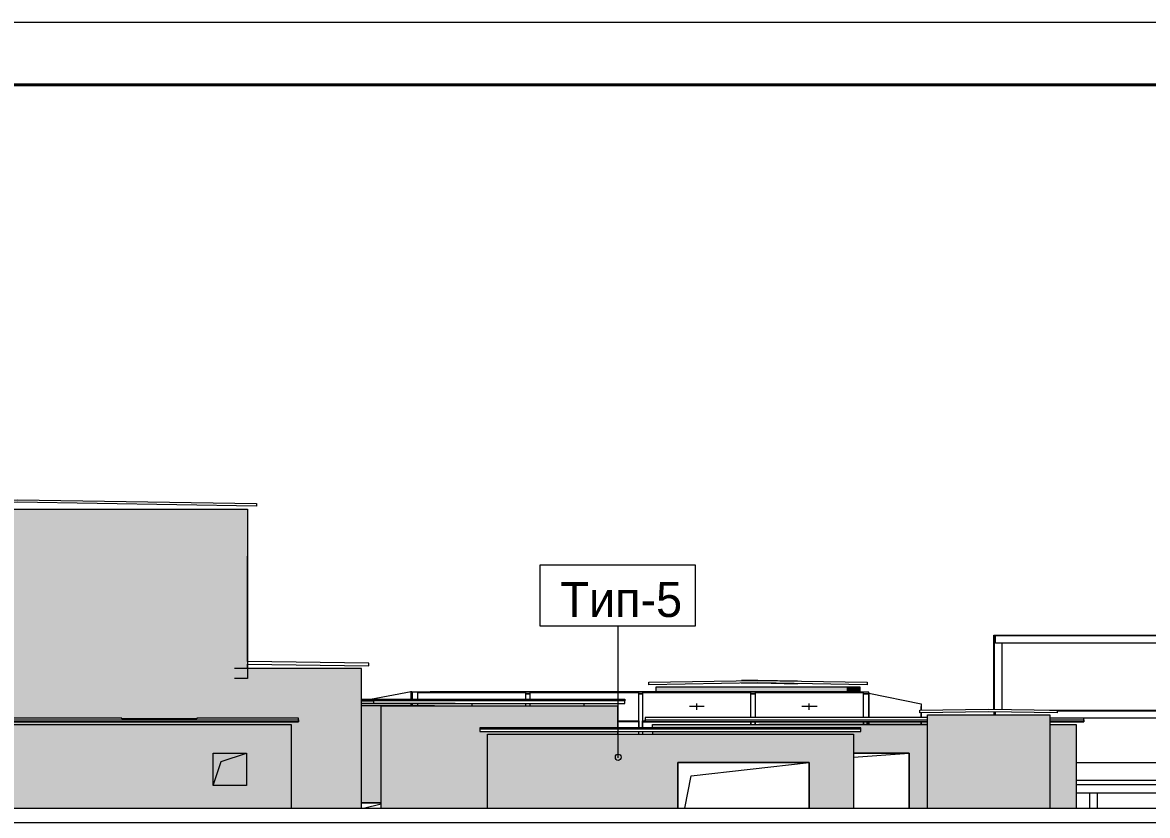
# Model space of a CAD drawing. Header units: millimetres. Extents: x -28928 to 100580, y -22867 to 36490.
# Drawn here: x -4180 to 4815, y 30148 to 36490 of the extents above; entities that cross this region are included whole.
import ezdxf

# ---------------------------------------------------------------- set-up
doc = ezdxf.new("R2010")
doc.units = ezdxf.units.MM
doc.layers.add('PDF _Геометрия', color=7, linetype='Continuous', true_color=0x8f8e8d)
doc.layers.add('PDF _Сплошная заливка', color=7, linetype='Continuous', true_color=0xffffff)
doc.layers.add('PDF _Текст', color=7, linetype='Continuous')

msp = doc.modelspace()

# ---------------------------------------------------------------- hatches: boundary and pattern name
at = {"layer": 'PDF _Сплошная заливка', "true_color": 0x383e42, "transparency": 33554559}
for points in [[(-2485.483023115154, 30897.19754189982), (-5150.8676384998, 30897.19754189982), (-5150.8676384998, 30926.8129265152), (-3386.636869269008, 30926.8129265152), (-2785.867638499778, 30922.58215728443), (-2785.867638499778, 30926.8129265152), (-2485.483023115154, 30926.8129265152), (-2485.483023115154, 32597.96677266907), (-5434.329176961335, 32597.96677266907), (-5434.329176961335, 30207.58215728443), (-5091.636869269023, 30207.58215728443), (-5091.636869269023, 30876.04369574596), (-2485.483023115154, 30876.04369574596)], [(-2485.483023115154, 30876.04369574596), (-2032.790715422834, 30876.04369574596), (-2032.790715422834, 30207.58215728443), (-1470.098407730526, 30207.58215728443), (-1470.098407730526, 31324.50523420753), (-2485.483023115154, 31324.50523420753), (-2485.483023115154, 30926.8129265152), (-1973.559946192076, 30926.8129265152), (-1973.559946192076, 30897.19754189982), (-2485.483023115154, 30897.19754189982)], [(2472.978515346447, 31138.35138805367), (2515.286207654135, 31134.12061882291), (2515.286207654135, 31176.4283111306), (2409.516976884908, 31176.4283111306), (2409.516976884908, 31138.35138805367)], [(471.8246691925742, 30821.04369574597), (-522.4061000382026, 30821.04369574597), (-522.4061000382026, 30850.65908036135), (471.8246691925742, 30850.65908036135), (471.8246691925742, 31024.1206188229), (-1313.559946192068, 31024.1206188229), (-1313.559946192068, 30207.58215728443), (-463.175330807444, 30207.58215728443), (-463.175330807444, 30799.88984959212), (471.8246691925742, 30799.88984959212)], [(-5091.636869269023, 30876.04369574596), (-5091.636869269023, 30207.58215728443), (-2138.559946192079, 30207.58215728443), (-2138.559946192079, 30876.04369574596)], [(856.8246691925706, 30799.88984959212), (2464.516976884905, 30799.88984959212), (2464.516976884905, 30647.58215728443), (2908.747746115678, 30647.58215728443), (2908.747746115678, 30207.58215728443), (3056.824669192611, 30207.58215728443), (3056.824669192611, 30876.04369574596), (856.8246691925706, 30876.04369574596), (856.8246691925706, 30850.65908036135), (2523.747746115681, 30850.65908036135), (2523.747746115681, 30821.04369574597), (856.8246691925706, 30821.04369574597)], [(2109.132361500284, 30571.42831113058), (2109.132361500284, 30207.58215728443), (2358.747746115678, 30207.58215728443), (2358.747746115678, 30799.88984959212), (-463.175330807444, 30799.88984959212), (-463.175330807444, 30207.58215728443), (1059.901592269496, 30207.58215728443), (1059.901592269496, 30571.42831113058)]]:
    msp.add_hatch(color=250, dxfattribs=at).paths.add_polyline_path(points)
h = msp.add_hatch(color=250, dxfattribs=at)
h.paths.add_polyline_path([(471.8246691925742, 30850.65908036135), (577.5938999617974, 30850.65908036135), (577.5938999617974, 31024.1206188229), (471.8246691925742, 31024.1206188229)])
h.paths.add_polyline_path([(577.5938999617974, 30821.04369574597), (471.8246691925742, 30821.04369574597), (471.8246691925742, 30799.88984959212), (577.5938999617974, 30799.88984959212)])

# ---------------------------------------------------------------- linework, layer by layer
at = {"layer": 'PDF _Геометрия', "color": 7, "lineweight": 18}
msp.add_lwpolyline([(97077.20928457828, 36490.2744649768), (-28927.79071542314, 36490.2744649768), (-28927.79071542314, -22867.41784271618), (97077.20928457828, -22867.41784271618)], dxfattribs=at)
at = {"layer": 'PDF _Геометрия', "color": 7, "lineweight": 40}
msp.add_lwpolyline([(96590.6708230398, 35991.04369574602), (96590.6708230398, -22368.1870734854), (-26930.86763850004, -22368.1870734854), (-26930.86763850004, 35991.04369574602)], close=True, dxfattribs=at)
at = {"layer": 'PDF _Геометрия', "color": 7, "lineweight": 9}
for points in [[(-6132.406100038264, 32644.50523420754), (-5616.252253884424, 32652.96677266906), (-4220.098407730562, 32674.12061882292), (-2307.790715422841, 32644.50523420754), (-2307.790715422841, 32623.35138805369), (-4220.098407730562, 32652.96677266906), (-5616.252253884424, 32631.81292651523), (-6132.406100038264, 32623.35138805369)], [(-2379.713792345927, 31379.50523420752), (-2379.713792345927, 32221.4283111306)], [(-40.09840773050382, 32153.7360034383), (1199.516976884883, 32153.7360034383), (1199.516976884883, 31662.96677266906), (-40.09840773050382, 31662.96677266906)], [(3589.90159226954, 30998.73600343828), (3589.90159226954, 31591.04369574599)], [(3598.363130731064, 31591.04369574599), (5167.978515346473, 31591.04369574599), (5167.978515346473, 31586.81292651521), (5167.978515346473, 31527.58215728445), (3598.363130731064, 31527.58215728445), (3598.363130731064, 31586.81292651521)], [(3598.363130731064, 31586.81292651521), (5167.978515346473, 31586.81292651521)], [(-2379.713792345927, 31324.50523420753), (-2379.713792345927, 31358.35138805367)], [(-1072.406100038221, 31142.58215728443), (-1072.406100038221, 31079.12061882289)], [(-1072.406100038221, 31138.35138805367), (-1072.406100038221, 31079.12061882289)], [(-1013.175330807444, 31129.88984959213), (-1013.175330807444, 31134.12061882291)], [(-920.0984077305257, 31138.35138805367), (-941.2522538843587, 31134.12061882291), (-920.0984077305257, 31138.35138805367), (-949.713792345905, 31134.12061882291)], [(2443.36313073105, 31138.35138805367), (-920.0984077305257, 31138.35138805367)], [(-124.713792345894, 31121.4283111306), (-137.4061000382026, 31121.4283111306), (-154.3291769612733, 31121.4283111306)], [(746.8246691925815, 31121.4283111306), (776.4400538079608, 31121.4283111306), (759.51697688489, 31121.4283111306)], [(1677.593899961819, 31121.4283111306), (1660.670823038748, 31121.4283111306), (1643.747746115656, 31121.4283111306)], [(-1372.790715422827, 31074.88984959213), (-1470.098407730526, 31074.88984959213)], [(-721.2522538843623, 31045.27446497675), (-1470.098407730526, 31045.27446497675)], [(636.8246691925742, 31066.42831113059), (-1372.790715422827, 31066.42831113059), (-1372.790715422827, 31079.12061882289), (636.8246691925742, 31079.12061882289)], [(-1063.944561576674, 31108.73600343829), (-1072.406100038221, 31104.50523420751), (-1063.944561576674, 31108.73600343829), (-1072.406100038221, 31108.73600343829)], [(-1072.406100038221, 31045.27446497675), (-1072.406100038221, 31024.1206188229)], [(-1063.944561576674, 31024.1206188229), (-1063.944561576674, 31045.27446497675)], [(4093.363130731068, 30969.1206188229), (3543.363130731072, 30977.58215728443), (2993.363130731072, 30969.1206188229), (2993.363130731072, 30990.27446497674), (3543.363130731072, 30998.73600343828), (4093.363130731068, 30990.27446497674)], [(3006.055438423376, 30969.1206188229), (3006.055438423376, 30931.04369574598)], [(3589.90159226954, 30952.19754189982), (3589.90159226954, 30977.58215728443)], [(4093.363130731068, 30986.04369574597), (5167.978515346473, 30986.04369574597)], [(-5150.8676384998, 30914.12061882289), (-1973.559946192076, 30914.12061882289), (-1973.559946192076, 30926.8129265152), (-2785.867638499778, 30926.8129265152), (-2785.867638499778, 30922.58215728443), (-3386.636869269008, 30922.58215728443), (-3386.636869269008, 30926.8129265152), (-5150.8676384998, 30926.8129265152)], [(1643.747746115656, 30897.19754189982), (1643.747746115656, 30876.04369574596)], [(3056.824669192611, 30897.19754189982), (1643.747746115656, 30897.19754189982)], [(1677.593899961819, 30876.04369574596), (1677.593899961819, 30897.19754189982)], [(2544.901592269514, 30897.19754189982), (2544.901592269514, 30876.04369574596)], [(2582.978515346436, 30897.19754189982), (2582.978515346436, 30876.04369574596)], [(2587.20928457722, 30876.04369574596), (2587.20928457722, 30897.19754189982)], [(3006.055438423376, 30897.19754189982), (3006.055438423376, 30876.04369574596)], [(-522.4061000382026, 30842.19754189982), (2523.747746115681, 30842.19754189982), (2523.747746115681, 30850.65908036135), (-522.4061000382026, 30850.65908036135)], [(-2388.175330807455, 30647.58215728443), (-2388.175330807455, 30389.5052342075), (-2654.71379234592, 30389.5052342075), (-2654.71379234592, 30647.58215728443)], [(-2388.175330807455, 30647.58215728443), (-2388.175330807455, 30389.5052342075), (-2654.71379234592, 30389.5052342075), (-2654.71379234592, 30647.58215728443)], [(2908.747746115678, 30647.58215728443), (2464.516976884905, 30647.58215728443), (2908.747746115678, 30647.58215728443), (2908.747746115678, 30207.58215728443)], [(2109.132361500284, 30571.42831113058), (1059.901592269496, 30571.42831113058), (1059.901592269496, 30207.58215728443), (1059.901592269496, 30571.42831113058), (2109.132361500284, 30571.42831113058), (2109.132361500284, 30207.58215728443)], [(-1313.559946192068, 30249.88984959212), (-1470.098407730526, 30249.88984959212)]]:
    msp.add_lwpolyline(points, close=True, dxfattribs=at)
for points in [[(-5540.09840773058, 31053.73600343828), (-5540.09840773058, 31074.88984959213), (-6119.713792345956, 31066.42831113059), (-6119.713792345956, 31045.27446497675), (-5540.09840773058, 31053.73600343828), (-5540.09840773058, 31024.1206188229), (-5540.09840773058, 32585.27446497676), (-5434.329176961335, 32585.27446497676), (-5434.329176961335, 32597.96677266907), (-2485.483023115154, 32597.96677266907), (-2379.713792345927, 32597.96677266907), (-2379.713792345927, 31244.12061882289), (-2485.483023115154, 31244.12061882289)], [(-2379.713792345927, 32221.4283111306), (-2379.713792345927, 31379.50523420752), (-2379.713792345927, 31358.35138805367)], [(581.8246691925815, 30609.5052342075), (581.8246691925815, 31662.96677266906)], [(3585.670823038756, 30998.73600343828), (3585.670823038756, 31591.04369574599), (3589.90159226954, 31591.04369574599), (3649.132361500295, 31591.04369574599)], [(3649.132361500295, 31527.58215728445), (3649.132361500295, 30998.73600343828)], [(-1470.098407730526, 30207.58215728443), (-1470.098407730526, 31324.50523420753), (-2485.483023115154, 31324.50523420753)], [(-2379.713792345927, 31358.35138805367), (-1410.867638499749, 31345.65908036135), (-1410.867638499749, 31366.81292651521), (-2379.713792345927, 31379.50523420752)], [(-2379.713792345927, 31358.35138805367), (-2379.713792345927, 31324.50523420753)], [(1567.593899961812, 31206.04369574597), (1698.74774611567, 31210.27446497675), (827.2092845771913, 31193.35138805367), (827.2092845771913, 31214.50523420752), (1698.74774611567, 31227.19754189982), (1567.593899961812, 31227.19754189982)], [(2016.055438423366, 31222.96677266906), (1698.74774611567, 31227.19754189982), (2574.516976884912, 31214.50523420752), (2574.516976884912, 31193.35138805367), (1698.74774611567, 31210.27446497675), (2016.055438423366, 31201.81292651521)], [(-1072.406100038221, 31079.12061882289), (-1072.406100038221, 31138.35138805367), (-1398.17533080744, 31074.88984959213)], [(-1072.406100038221, 31142.58215728443), (-1072.406100038221, 31142.58215728443)], [(2587.20928457722, 31112.96677266906), (2587.20928457722, 31121.4283111306), (2587.20928457722, 31134.12061882291), (1660.670823038748, 31134.12061882291), (759.51697688489, 31134.12061882291), (-137.4061000382026, 31134.12061882291), (-1013.175330807444, 31134.12061882291), (-1063.944561576674, 31134.12061882291), (-1063.944561576674, 31079.12061882289)], [(-154.3291769612733, 31079.12061882289), (-154.3291769612733, 31129.88984959213), (-1021.636869268987, 31129.88984959213), (-1021.636869268987, 31079.12061882289)], [(-920.0984077305257, 31138.35138805367), (-920.0984077305257, 31138.35138805367)], [(-920.0984077305257, 31138.35138805367), (-920.0984077305257, 31138.35138805367)], [(-920.0984077305257, 31138.35138805367), (-920.0984077305257, 31138.35138805367)], [(2443.36313073105, 31138.35138805367), (-920.0984077305257, 31138.35138805367)], [(2443.36313073105, 31138.35138805367), (-920.0984077305257, 31138.35138805367)], [(-920.0984077305257, 31138.35138805367), (-920.0984077305257, 31138.35138805367)], [(2443.36313073105, 31138.35138805367), (-920.0984077305257, 31138.35138805367)], [(577.5938999617974, 30905.65908036136), (746.8246691925815, 30905.65908036136), (746.8246691925815, 31129.88984959213), (-124.713792345894, 31129.88984959213), (-124.713792345894, 31079.12061882289)], [(1643.747746115656, 30931.04369574598), (1643.747746115656, 31129.88984959213), (776.4400538079608, 31129.88984959213), (776.4400538079608, 30905.65908036136), (797.5938999618156, 30905.65908036136)], [(886.4400538079681, 31138.35138805367), (886.4400538079681, 31176.4283111306), (2409.516976884908, 31176.4283111306), (2515.286207654135, 31176.4283111306), (2515.286207654135, 31134.12061882291)], [(2544.901592269514, 30931.04369574598), (2544.901592269514, 31129.88984959213), (1677.593899961819, 31129.88984959213), (1677.593899961819, 30931.04369574598)], [(2443.36313073105, 31138.35138805367), (2443.36313073105, 31138.35138805367)], [(2443.36313073105, 31138.35138805367), (2443.36313073105, 31138.35138805367)], [(2443.36313073105, 31138.35138805367), (2443.36313073105, 31138.35138805367)], [(2443.36313073105, 31138.35138805367), (2443.36313073105, 31138.35138805367)], [(2472.978515346447, 31134.12061882291), (2443.36313073105, 31138.35138805367)], [(2443.36313073105, 31138.35138805367), (2464.516976884905, 31134.12061882291)], [(2443.36313073105, 31138.35138805367), (2443.36313073105, 31138.35138805367)], [(2472.978515346447, 31134.12061882291), (2443.36313073105, 31138.35138805367)], [(2443.36313073105, 31138.35138805367), (2464.516976884905, 31134.12061882291)], [(2443.36313073105, 31138.35138805367), (2443.36313073105, 31138.35138805367)], [(2587.20928457722, 31121.4283111306), (2544.901592269514, 31121.4283111306), (2587.20928457722, 31121.4283111306), (2587.20928457722, 30931.04369574598), (2587.20928457722, 31125.65908036136), (3006.055438423376, 31041.04369574597), (3006.055438423376, 30990.27446497674), (3006.055438423376, 31019.88984959213), (3006.055438423376, 30990.27446497674)], [(2582.978515346436, 31129.88984959213), (2587.20928457722, 31129.88984959213), (2587.20928457722, 30931.04369574598), (2587.20928457722, 31125.65908036136)], [(-1470.098407730526, 31066.42831113059), (-1372.790715422827, 31066.42831113059), (-1372.790715422827, 31045.27446497675), (636.8246691925742, 31045.27446497675), (636.8246691925742, 31066.42831113059)], [(-1372.790715422827, 31057.96677266906), (-1372.790715422827, 31045.27446497675), (636.8246691925742, 31045.27446497675), (636.8246691925742, 31057.96677266906)], [(-1072.406100038221, 31045.27446497675), (-1072.406100038221, 31024.1206188229), (-1072.406100038221, 31045.27446497675)], [(-1072.406100038221, 31024.1206188229), (-1072.406100038221, 31045.27446497675)], [(-1021.636869268987, 31045.27446497675), (-1021.636869268987, 31024.1206188229)], [(-585.8676384997416, 31024.1206188229), (-585.8676384997416, 31045.27446497675)], [(-154.3291769612733, 31024.1206188229), (-154.3291769612733, 31045.27446497675)], [(-124.713792345894, 31045.27446497675), (-124.713792345894, 31024.1206188229)], [(311.0554384233328, 31024.1206188229), (311.0554384233328, 31045.27446497675)], [(1212.209284577191, 30994.50523420752), (1212.209284577191, 31045.27446497675)], [(2109.132361500284, 30994.50523420752), (2109.132361500284, 31045.27446497675)], [(-886.2522538843659, 31024.1206188229), (-1470.098407730526, 31024.1206188229)], [(-1313.559946192068, 30207.58215728443), (-1313.559946192068, 31024.1206188229), (471.8246691925742, 31024.1206188229), (577.5938999617974, 31024.1206188229), (577.5938999617974, 30850.65908036135)], [(1271.440053807968, 31019.88984959213), (1152.978515346433, 31019.88984959213)], [(2172.593899961823, 31019.88984959213), (2049.901592269507, 31019.88984959213)], [(3006.055438423376, 30931.04369574598), (3006.055438423376, 30969.1206188229)], [(3056.824669192611, 30207.58215728443), (3056.824669192611, 30952.19754189982), (3928.363130731068, 30952.19754189982), (4034.132361500309, 30952.19754189982), (4034.132361500309, 30207.58215728443)], [(3585.670823038756, 30977.58215728443), (3585.670823038756, 30952.19754189982)], [(3598.363130731064, 30952.19754189982), (3598.363130731064, 30977.58215728443)], [(4029.901592269529, 30990.27446497674), (5167.978515346473, 30990.27446497674), (5167.978515346473, 30986.04369574597), (5167.978515346473, 30926.8129265152), (4304.901592269543, 30926.8129265152)], [(-1973.559946192076, 30914.12061882289), (-1973.559946192076, 30897.19754189982), (-5150.8676384998, 30897.19754189982), (-5150.8676384998, 30905.65908036136)], [(-5150.8676384998, 30914.12061882289), (-5150.8676384998, 30897.19754189982), (-1973.559946192076, 30897.19754189982), (-1973.559946192076, 30905.65908036136)], [(-5091.636869269023, 30207.58215728443), (-5091.636869269023, 30876.04369574596), (-2138.559946192079, 30876.04369574596), (-2032.790715422834, 30876.04369574596), (-2032.790715422834, 30207.58215728443)], [(-3386.636869269008, 30922.58215728443), (-2785.867638499778, 30922.58215728443)], [(746.8246691925815, 30897.19754189982), (746.8246691925815, 30850.65908036135), (746.8246691925815, 30897.19754189982), (577.5938999617974, 30897.19754189982)], [(746.8246691925815, 30905.65908036136), (746.8246691925815, 30897.19754189982), (746.8246691925815, 30859.12061882289)], [(776.4400538079608, 30897.19754189982), (776.4400538079608, 30850.65908036135), (776.4400538079608, 30897.19754189982), (797.5938999618156, 30897.19754189982), (3056.824669192611, 30897.19754189982), (797.5938999618156, 30897.19754189982), (797.5938999618156, 30914.12061882289), (797.5938999618156, 30897.19754189982)], [(776.4400538079608, 30859.12061882289), (776.4400538079608, 30897.19754189982), (776.4400538079608, 30905.65908036136)], [(3056.824669192611, 30931.04369574598), (797.5938999618156, 30931.04369574598), (797.5938999618156, 30914.12061882289), (3056.824669192611, 30914.12061882289)], [(856.8246691925706, 30850.65908036135), (856.8246691925706, 30876.04369574596), (3056.824669192611, 30876.04369574596), (1707.209284577195, 30876.04369574596)], [(2574.516976884912, 30876.04369574596), (2574.516976884912, 30897.19754189982)], [(2587.20928457722, 30897.19754189982), (2587.20928457722, 30876.04369574596)], [(3006.055438423376, 30876.04369574596), (3006.055438423376, 30897.19754189982)], [(4034.132361500309, 30914.12061882289), (4304.901592269543, 30914.12061882289), (4304.901592269543, 30926.8129265152), (4034.132361500309, 30926.8129265152)], [(4304.901592269543, 30914.12061882289), (4304.901592269543, 30897.19754189982), (4034.132361500309, 30897.19754189982), (4304.901592269543, 30897.19754189982), (4304.901592269543, 30909.88984959213)], [(4034.132361500309, 30876.04369574596), (4139.901592269536, 30876.04369574596), (4245.670823038763, 30876.04369574596), (4245.670823038763, 30207.58215728443)], [(-522.4061000382026, 30829.50523420752), (-522.4061000382026, 30821.04369574597), (2523.747746115681, 30821.04369574597), (2523.747746115681, 30842.19754189982)], [(-522.4061000382026, 30842.19754189982), (-522.4061000382026, 30821.04369574597), (2523.747746115681, 30821.04369574597), (2523.747746115681, 30829.50523420752)], [(-463.175330807444, 30207.58215728443), (-463.175330807444, 30799.88984959212), (2358.747746115678, 30799.88984959212), (2464.516976884905, 30799.88984959212), (2464.516976884905, 30207.58215728443)], [(577.5938999617974, 30821.04369574597), (577.5938999617974, 30799.88984959212)], [(746.8246691925815, 30799.88984959212), (746.8246691925815, 30821.04369574597)], [(776.4400538079608, 30821.04369574597), (776.4400538079608, 30799.88984959212)], [(856.8246691925706, 30821.04369574597), (856.8246691925706, 30799.88984959212)], [(4034.132361500309, 30719.50523420751), (4034.132361500309, 30317.58215728443)], [(-2654.71379234592, 30389.5052342075), (-2591.252253884377, 30579.88984959213), (-2388.175330807455, 30647.58215728443)], [(2464.516976884905, 30613.73600343828), (2908.747746115678, 30647.58215728443)], [(1114.901592269511, 30207.58215728443), (1165.670823038741, 30465.65908036135), (2109.132361500284, 30571.42831113058)], [(4245.670823038763, 30571.42831113058), (5121.440053808004, 30571.42831113058)], [(4245.670823038763, 30431.81292651519), (5121.440053808004, 30431.81292651519)], [(5121.440053808004, 30393.73600343827), (4245.670823038763, 30393.73600343827)], [(4245.670823038763, 30330.27446497673), (5121.440053808004, 30330.27446497673)], [(4351.440053808012, 30330.27446497673), (4351.440053808012, 30207.58215728443)], [(4414.901592269551, 30207.58215728443), (4414.901592269551, 30330.27446497673)], [(-1453.175330807455, 30207.58215728443), (-1313.559946192068, 30241.42831113057)], [(82320.28620765505, 30089.12061882288), (82320.28620765505, 30207.58215728443), (82320.28620765505, 30089.12061882288), (-21934.32917696152, 30089.12061882288), (-21934.32917696152, 30207.58215728443), (82320.28620765505, 30207.58215728443)]]:
    msp.add_lwpolyline(points, dxfattribs=at)
for points in [[(560.6708230387267, 30613.73600343828), (560.6708230387267, 30630.65908036135), (569.132361500273, 30639.1206188229), (581.8246691925815, 30639.1206188229)], [(560.6708230387267, 30613.73600343828), (560.6708230387267, 30630.65908036135), (569.132361500273, 30639.1206188229), (581.8246691925815, 30639.1206188229)], [(581.8246691925815, 30588.35138805367), (569.132361500273, 30588.35138805367), (560.6708230387267, 30601.04369574598), (560.6708230387267, 30613.73600343828)], [(581.8246691925815, 30588.35138805367), (569.132361500273, 30588.35138805367), (560.6708230387267, 30601.04369574598), (560.6708230387267, 30613.73600343828)], [(581.8246691925815, 30639.1206188229), (594.51697688489, 30639.1206188229), (607.2092845771949, 30630.65908036135), (607.2092845771949, 30613.73600343828)], [(581.8246691925815, 30639.1206188229), (594.51697688489, 30639.1206188229), (607.2092845771949, 30630.65908036135), (607.2092845771949, 30613.73600343828)], [(607.2092845771949, 30613.73600343828), (607.2092845771949, 30601.04369574598), (594.51697688489, 30588.35138805367), (581.8246691925815, 30588.35138805367)], [(607.2092845771949, 30613.73600343828), (607.2092845771949, 30601.04369574598), (594.51697688489, 30588.35138805367), (581.8246691925815, 30588.35138805367)]]:
    msp.add_open_spline(points, degree=3, dxfattribs=at)
at = {"layer": 'PDF _Сплошная заливка', "color": 250, "lineweight": 9, "true_color": 0x383e42, "transparency": 33554559}
for points in [[(-2485.483023115154, 32597.96677266907), (-2485.483023115154, 31244.12061882289), (-2379.713792345927, 32597.96677266907), (-2379.713792345927, 31244.12061882289)], [(886.4400538079681, 31176.4283111306), (886.4400538079681, 31138.35138805367), (2409.516976884908, 31176.4283111306), (2409.516976884908, 31138.35138805367)], [(-1470.098407730526, 31024.1206188229), (-1470.098407730526, 30249.88984959212), (-1313.559946192068, 31024.1206188229), (-1313.559946192068, 30249.88984959212)], [(3056.824669192611, 30952.19754189982), (3056.824669192611, 30207.58215728443), (3928.363130731068, 30952.19754189982), (3928.363130731068, 30207.58215728443)], [(3928.363130731068, 30952.19754189982), (3928.363130731068, 30207.58215728443), (4034.132361500309, 30952.19754189982), (4034.132361500309, 30207.58215728443)], [(-2138.559946192079, 30876.04369574596), (-2138.559946192079, 30207.58215728443), (-2032.790715422834, 30876.04369574596), (-2032.790715422834, 30207.58215728443)], [(4034.132361500309, 30876.04369574596), (4034.132361500309, 30207.58215728443), (4139.901592269536, 30876.04369574596), (4139.901592269536, 30207.58215728443)], [(4139.901592269536, 30876.04369574596), (4139.901592269536, 30207.58215728443), (4245.670823038763, 30876.04369574596), (4245.670823038763, 30207.58215728443)], [(2358.747746115678, 30799.88984959212), (2358.747746115678, 30207.58215728443), (2464.516976884905, 30799.88984959212), (2464.516976884905, 30207.58215728443)]]:
    msp.add_solid(points, dxfattribs=at)

# ---------------------------------------------------------------- texts
at = {"layer": 'PDF _Текст', "insert": (120.0268875349684, 31873.84327711698), "char_height": 280.1272685734552, "attachment_point": 4, "style": ''}
msp.add_mtext('Тип-5', dxfattribs=at)

doc.saveas('drawing.dxf')
